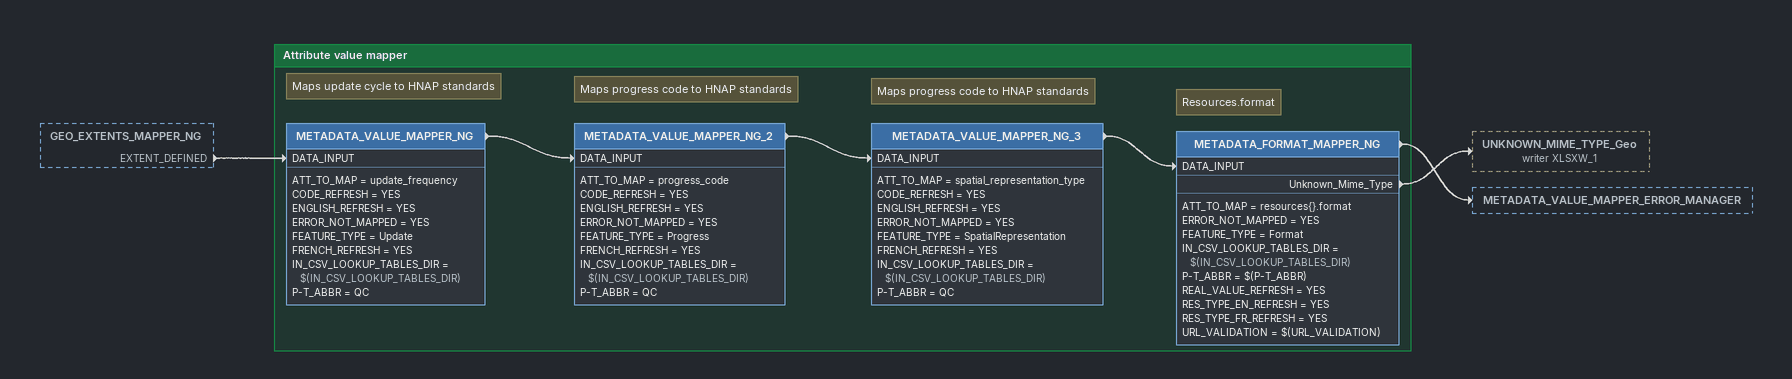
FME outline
GEO_EXTENTS_MAPPER_NG [outside]
    EXTENT_DEFINED -> METADATA_VALUE_MAPPER_NG [DATA_INPUT]

Bookmark: Attribute value mapper
Note: Maps update cycle to HNAP standards
METADATA_VALUE_MAPPER_NG
    ATT_TO_MAP = update_frequency
    CODE_REFRESH = YES
    ENGLISH_REFRESH = YES
    ERROR_NOT_MAPPED = YES
    FEATURE_TYPE = Update
    FRENCH_REFRESH = YES
    IN_CSV_LOOKUP_TABLES_DIR = $(IN_CSV_LOOKUP_TABLES_DIR)
    P-T_ABBR = QC
    -> METADATA_VALUE_MAPPER_NG_2 [DATA_INPUT]
Note: Maps progress code to HNAP standards
METADATA_VALUE_MAPPER_NG_2
    ATT_TO_MAP = progress_code
    CODE_REFRESH = YES
    ENGLISH_REFRESH = YES
    ERROR_NOT_MAPPED = YES
    FEATURE_TYPE = Progress
    FRENCH_REFRESH = YES
    IN_CSV_LOOKUP_TABLES_DIR = $(IN_CSV_LOOKUP_TABLES_DIR)
    P-T_ABBR = QC
    -> METADATA_VALUE_MAPPER_NG_3 [DATA_INPUT]
Note: Maps progress code to HNAP standards
METADATA_VALUE_MAPPER_NG_3
    ATT_TO_MAP = spatial_representation_type
    CODE_REFRESH = YES
    ENGLISH_REFRESH = YES
    ERROR_NOT_MAPPED = YES
    FEATURE_TYPE = SpatialRepresentation
    FRENCH_REFRESH = YES
    IN_CSV_LOOKUP_TABLES_DIR = $(IN_CSV_LOOKUP_TABLES_DIR)
    P-T_ABBR = QC
    -> METADATA_FORMAT_MAPPER_NG [DATA_INPUT]
Note: Resources.format
METADATA_FORMAT_MAPPER_NG
    ATT_TO_MAP = resources{}.format
    ERROR_NOT_MAPPED = YES
    FEATURE_TYPE = Format
    IN_CSV_LOOKUP_TABLES_DIR = $(IN_CSV_LOOKUP_TABLES_DIR)
    P-T_ABBR = $(P-T_ABBR)
    REAL_VALUE_REFRESH = YES
    RES_TYPE_EN_REFRESH = YES
    RES_TYPE_FR_REFRESH = YES
    URL_VALIDATION = $(URL_VALIDATION)
    Unknown_Mime_Type -> UNKNOWN_MIME_TYPE_Geo (writer XLSXW_1)
    -> METADATA_VALUE_MAPPER_ERROR_MANAGER
